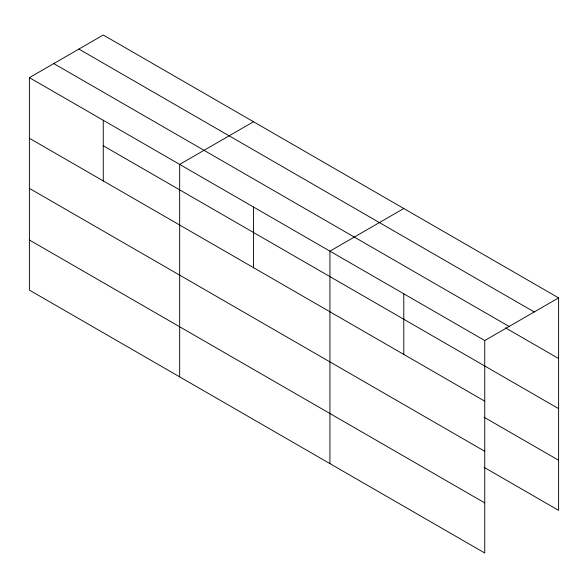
<?xml version="1.0" encoding="UTF-8"?>
<svg xmlns="http://www.w3.org/2000/svg" width="588" height="588" viewBox="0 0 588 588"><rect width="100%" height="100%" fill="white"/><g stroke="black" fill="none" stroke-linecap="round" stroke-linejoin="round"><path stroke-width="0.88" d="M103.26 181.06L103.26 120.231M29.4 77.645L484.74 340.533L484.74 552.999L29.4 290.112L29.4 77.645L103.26 35.001L558.6 297.888L558.6 510.355L483.968 467.269M253.524 121.753L179.663 164.397L179.663 376.864M403.787 208.505L329.927 251.149L329.927 463.616M484.74 340.533L558.6 297.888M78.888 49.076L534.227 311.963M53.773 63.57L509.112 326.458M505.408 327.81L558.6 358.526M103.26 145.743L558.6 408.631M29.4 138.276L484.74 401.163M483.968 417.164L558.6 460.25M29.4 188.381L484.74 451.268M29.4 240.007L484.74 502.894M403.787 293.735L403.787 354.564M253.524 206.983L253.524 267.812"/></g></svg>
